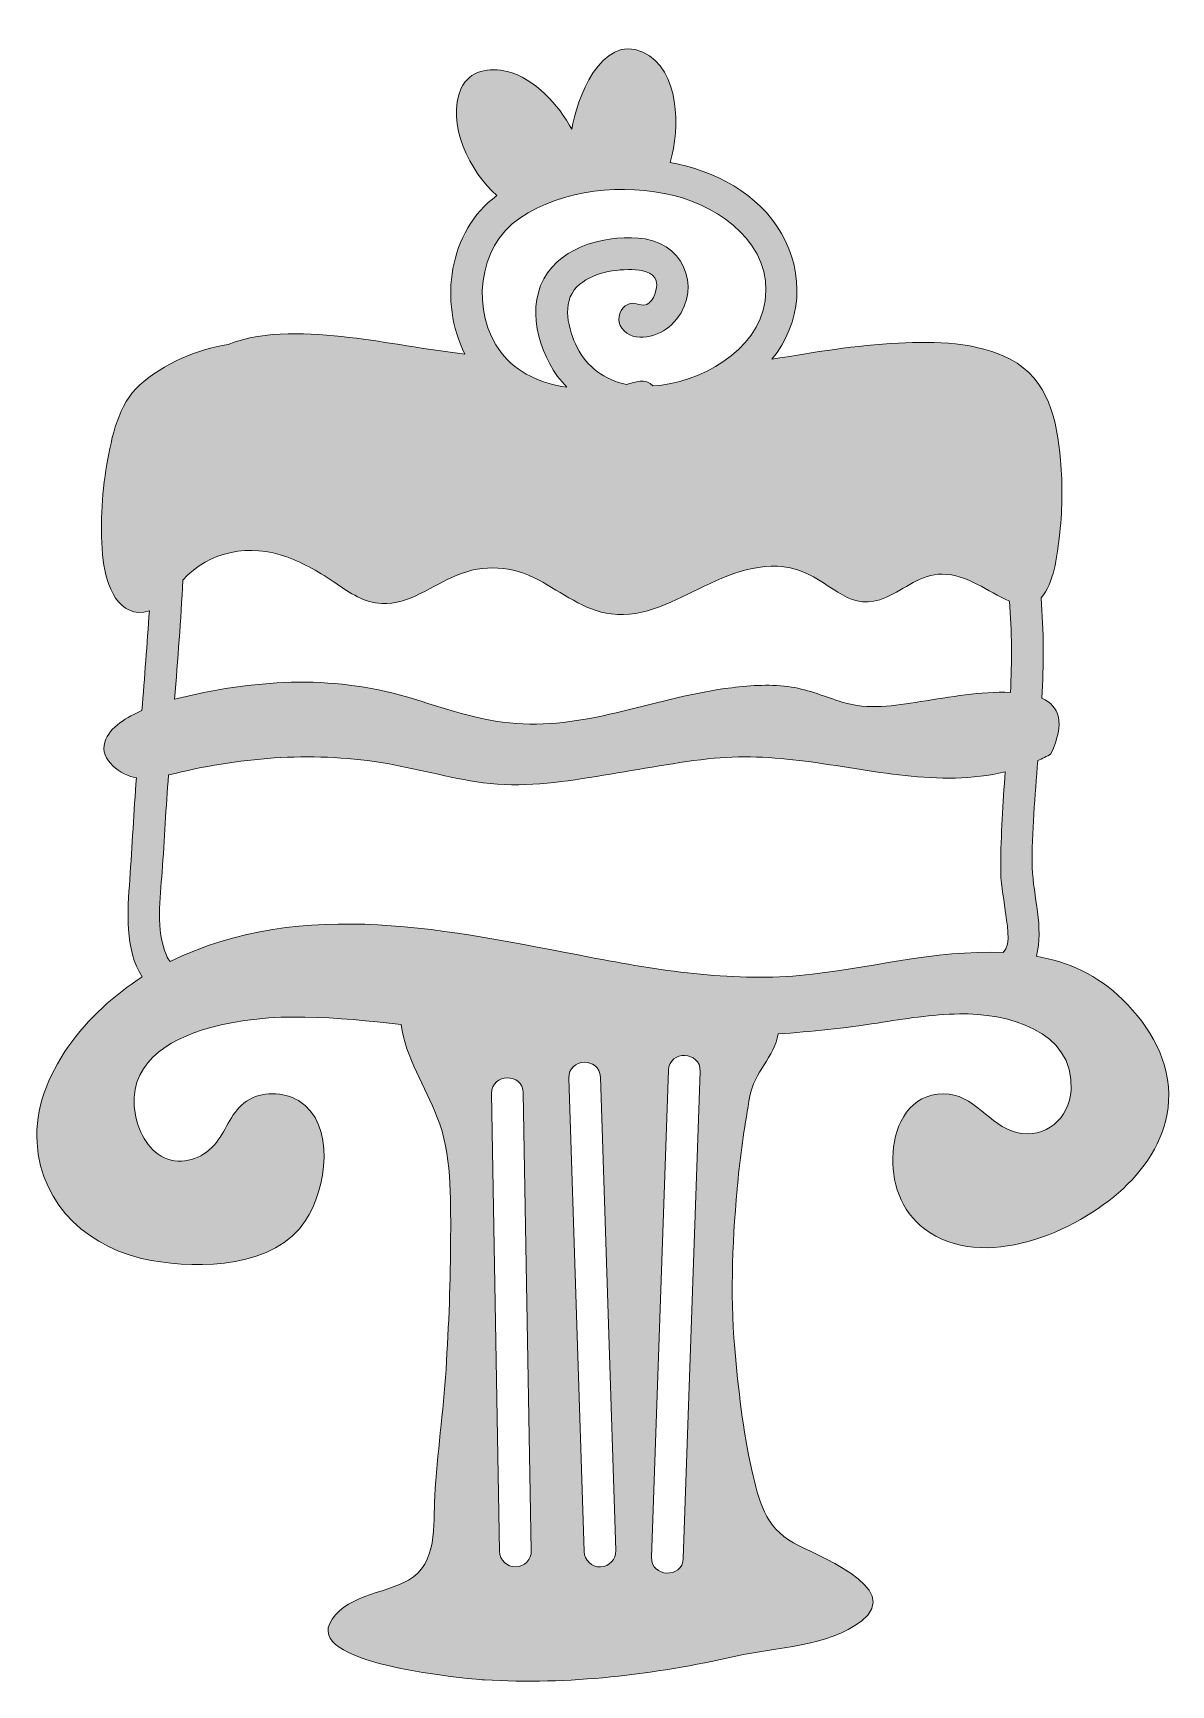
# Model space of a CAD drawing. Header units: inches. Extents: x 0 to 71, y 0 to 103.
import ezdxf

# ---------------------------------------------------------------- set-up
doc = ezdxf.new("R2010")
doc.units = ezdxf.units.IN
doc.header["$MEASUREMENT"] = 0
doc.layers.add('Layer 1', color=7, linetype='Continuous')

msp = doc.modelspace()

# ---------------------------------------------------------------- hatches: boundary and pattern name
at = {"layer": 'Layer 1', "true_color": 0xf4b8d3}
h = msp.add_hatch(color=254, dxfattribs=at)
h.dxf.hatch_style = 2
edge = h.paths.add_edge_path()
edge.add_spline(control_points=[(67.57, 42.42), (66.02, 43.96), (64.18, 44.76), (62.2, 45.12), (62.68, 46.94), (62, 48.81), (61.95, 50.64), (61.9, 52.85), (62.13, 55.09), (62.29, 57.29), (62.57, 57.42), (62.84, 57.56), (63.11, 57.71), (64.01, 59.67), (63.62, 60.69), (62.55, 61.18), (62.65, 63.26), (62.67, 65.35), (62.49, 67.42), (63.32, 68.38), (63.47, 69.95), (63.62, 71.16), (63.82, 72.76), (63.85, 74.39), (63.71, 76), (63.49, 78.47), (62.95, 81.04), (60.58, 82.27), (58.49, 83.36), (55.92, 83.4), (53.62, 83.28), (50.97, 83.15), (48.35, 82.71), (45.74, 82.27), (47.6, 84.54), (47.8, 87.57), (46.33, 90.11), (44.9, 92.61), (42.17, 94), (39.42, 94.53), (40.01, 96.64), (40.07, 100.29), (37.7, 101.39), (35.14, 102.58), (33.53, 98.39), (33.3, 96.59), (32.45, 98.1), (31.01, 99.75), (29.26, 100.19), (28.17, 100.46), (26.92, 100.25), (26.41, 99.14), (25.42, 96.97), (26.99, 93.89), (28.62, 92.46), (25.62, 90.26), (25.01, 85.83), (26.63, 82.6), (24.22, 82.87), (21.84, 83.36), (19.43, 83.63), (16.97, 83.91), (14.26, 84.1), (11.9, 83.2), (9.95, 82.88), (7.87, 82), (6.39, 80.67), (5.07, 79.48), (4.65, 77.43), (4.36, 75.75), (4.02, 73.78), (3.91, 71.73), (4.13, 69.74), (4.29, 68.3), (5.07, 66.01), (7, 66.62), (6.86, 64.55), (6.7, 62.48), (6.53, 60.41), (5.68, 60.01), (4.51, 59.41), (4.22, 58.44), (3.88, 57.33), (5.25, 56.37), (6.19, 56.22), (6.04, 54.11), (5.92, 52), (5.78, 49.89), (5.65, 47.95), (5.44, 45.54), (6.56, 43.83), (3.2, 41.7), (-0.24, 37.74), (0.01, 33.52), (0.25, 29.51), (3.34, 26.87), (7.12, 26.18), (10.15, 25.64), (14.83, 25.74), (16.72, 28.66), (17.99, 30.61), (18.66, 34.69), (16.28, 36.13), (15.35, 36.7), (13.96, 36.71), (13.05, 36.1), (12.14, 35.49), (11.81, 34.36), (11.17, 33.52), (10.48, 32.63), (9.25, 32.11), (8.15, 32.49), (7, 32.88), (6.36, 34.1), (6.14, 35.22), (5.53, 38.34), (8.09, 39.92), (10.74, 40.66), (14.64, 41.74), (18.7, 41.31), (22.67, 40.86), (22.94, 38.81), (24.17, 36.99), (24.92, 35.09), (25.81, 32.84), (25.75, 30.09), (25.75, 27.7), (25.75, 24.94), (25.63, 22.16), (25.46, 19.4), (25.29, 16.77), (24.92, 14.14), (24.76, 11.51), (24.66, 9.71), (24.95, 7.31), (23.12, 6.28), (21.63, 5.44), (19, 5.31), (18.21, 3.54), (17.07, 1), (26.77, 0.15), (27.84, 0.08), (33.08, -0.24), (38.4, 0.39), (43.5, 1.55), (46, 2.12), (49.21, 2.12), (51.32, 3.74), (54.05, 5.84), (48.27, 7.92), (47.09, 8.6), (45.31, 9.61), (44.92, 11.23), (44.49, 13.14), (43.94, 15.63), (43.65, 18.17), (43.43, 20.71), (43.13, 24.23), (43.3, 27.76), (43.64, 31.27), (43.8, 32.99), (44.07, 34.71), (44.37, 36.41), (44.62, 37.86), (45.9, 38.87), (46.13, 40.28), (48.2, 40.43), (50.26, 40.63), (52.32, 40.96), (54, 41.23), (55.7, 41.5), (57.41, 41.53), (60.3, 41.6), (64.58, 40.52), (64.36, 36.79), (64.26, 35.02), (62.76, 33.72), (60.97, 34.15), (59.25, 34.57), (58.32, 36.57), (56.42, 36.56), (54.37, 36.54), (53.4, 34.74), (53.28, 32.9), (53.16, 31.09), (53.75, 29.27), (55.24, 28.15), (58.88, 25.42), (64.68, 27.95), (67.6, 30.65), (69.13, 32.07), (70.31, 33.96), (70.43, 36.09), (70.58, 38.54), (69.27, 40.75), (67.57, 42.42)], knot_values=[0, 0, 0, 0, 1, 1, 1, 2, 2, 2, 3, 3, 3, 4, 4, 4, 5, 5, 5, 6, 6, 6, 7, 7, 7, 8, 8, 8, 9, 9, 9, 10, 10, 10, 11, 11, 11, 12, 12, 12, 13, 13, 13, 14, 14, 14, 15, 15, 15, 16, 16, 16, 17, 17, 17, 18, 18, 18, 19, 19, 19, 20, 20, 20, 21, 21, 21, 22, 22, 22, 23, 23, 23, 24, 24, 24, 25, 25, 25, 26, 26, 26, 27, 27, 27, 28, 28, 28, 29, 29, 29, 30, 30, 30, 31, 31, 31, 32, 32, 32, 33, 33, 33, 34, 34, 34, 35, 35, 35, 36, 36, 36, 37, 37, 37, 38, 38, 38, 39, 39, 39, 40, 40, 40, 41, 41, 41, 42, 42, 42, 43, 43, 43, 44, 44, 44, 45, 45, 45, 46, 46, 46, 47, 47, 47, 48, 48, 48, 49, 49, 49, 50, 50, 50, 51, 51, 51, 52, 52, 52, 53, 53, 53, 54, 54, 54, 55, 55, 55, 56, 56, 56, 57, 57, 57, 58, 58, 58, 59, 59, 59, 60, 60, 60, 61, 61, 61, 62, 62, 62, 63, 63, 63, 64, 64, 64, 65, 65, 65, 65], degree=3, periodic=1)
edge = h.paths.add_edge_path()
edge.add_spline(control_points=[(30.05, 91.06), (32.76, 92.89), (36.51, 93.23), (39.63, 92.47), (42.59, 91.74), (45.82, 89.37), (45.32, 85.91), (44.87, 82.77), (41.24, 80.79), (38.34, 80.61), (37.87, 81.12), (37.26, 80.84), (36.69, 80.71), (35.35, 80.98), (34.23, 81.78), (33.62, 83.01), (33.08, 84.12), (32.62, 85.78), (33.61, 86.78), (34.48, 87.66), (36.07, 87.92), (37.25, 87.84), (37.83, 87.8), (38.58, 87.62), (38.58, 86.91), (38.58, 86.51), (38.28, 85.64), (37.77, 85.64), (37.32, 85.66), (37.06, 85.92), (36.61, 85.59), (36.18, 85.27), (36.09, 84.65), (36.4, 84.21), (37.14, 83.21), (38.77, 83.71), (39.5, 84.42), (41.43, 86.3), (40.5, 89.34), (37.86, 89.76), (35.66, 90.1), (32.66, 89.37), (31.54, 87.27), (30.4, 85.14), (31.39, 82.17), (32.97, 80.54), (31.41, 80.76), (29.86, 81.41), (28.89, 82.69), (27, 85.19), (27.4, 89.28), (30.05, 91.06)], knot_values=[0, 0, 0, 0, 1, 1, 1, 2, 2, 2, 3, 3, 3, 4, 4, 4, 5, 5, 5, 6, 6, 6, 7, 7, 7, 8, 8, 8, 9, 9, 9, 10, 10, 10, 11, 11, 11, 12, 12, 12, 13, 13, 13, 14, 14, 14, 15, 15, 15, 16, 16, 16, 17, 17, 17, 17], degree=3, periodic=1)
edge = h.paths.add_edge_path()
edge.add_spline(control_points=[(29.8, 7.11), (29.25, 7.1), (28.8, 7.54), (28.79, 8.08), (28.79, 8.08), (28.3, 36.58), (28.3, 36.58), (28.28, 37.85), (30.25, 37.88), (30.27, 36.61), (30.27, 36.61), (30.77, 8.12), (30.77, 8.12), (30.78, 7.57), (30.34, 7.12), (29.8, 7.11)], knot_values=[0, 0, 0, 0, 1, 1, 1, 2, 2, 2, 3, 3, 3, 4, 4, 4, 5, 5, 5, 5], degree=3, periodic=1)
edge = h.paths.add_edge_path()
edge.add_spline(control_points=[(35.08, 7.11), (34.53, 7.09), (34.08, 7.52), (34.06, 8.07), (34.06, 8.07), (33.1, 37.53), (33.1, 37.53), (33.06, 38.8), (35.03, 38.87), (35.07, 37.59), (35.07, 37.59), (36.03, 8.13), (36.03, 8.13), (36.05, 7.59), (35.62, 7.13), (35.08, 7.11)], knot_values=[0, 0, 0, 0, 1, 1, 1, 2, 2, 2, 3, 3, 3, 4, 4, 4, 5, 5, 5, 5], degree=3, periodic=1)
edge = h.paths.add_edge_path()
edge.add_spline(control_points=[(40.23, 7.64), (40.18, 6.37), (38.21, 6.44), (38.25, 7.71), (38.25, 7.71), (39.3, 38.02), (39.3, 38.02), (39.35, 39.29), (41.32, 39.22), (41.28, 37.95), (41.28, 37.95), (40.23, 7.64), (40.23, 7.64)], knot_values=[0, 0, 0, 0, 1, 1, 1, 2, 2, 2, 3, 3, 3, 4, 4, 4, 4], degree=3, periodic=1)
edge = h.paths.add_edge_path()
edge.add_spline(control_points=[(60.13, 45.35), (55.85, 45.53), (51.68, 44.31), (47.45, 43.92), (43.08, 43.53), (38.68, 44.24), (34.39, 45.06), (25.74, 46.71), (16.64, 48.86), (8.29, 44.79), (8.21, 44.89), (8.13, 45.02), (8.06, 45.18), (7.38, 46.72), (7.68, 48.74), (7.79, 50.37), (7.94, 52.38), (8.03, 54.39), (8.19, 56.4), (12.53, 57.48), (16.96, 57.88), (21.41, 57.17), (23.54, 56.83), (25.63, 56.21), (27.77, 55.92), (30.15, 55.6), (32.47, 55.93), (34.83, 56.31), (37.14, 56.68), (39.43, 57.13), (41.76, 57.4), (43.79, 57.63), (45.79, 57.52), (47.81, 57.26), (51.89, 56.73), (56.16, 55.61), (60.26, 56.59), (60.12, 54.65), (59.99, 52.68), (59.98, 50.67), (59.98, 50.67), (59.98, 50.67), (59.98, 50.67), (59.96, 49.77), (60.15, 48.86), (60.26, 47.97), (60.34, 47.35), (60.69, 45.83), (60.13, 45.35)], knot_values=[0, 0, 0, 0, 1, 1, 1, 2, 2, 2, 3, 3, 3, 4, 4, 4, 5, 5, 5, 6, 6, 6, 7, 7, 7, 8, 8, 8, 9, 9, 9, 10, 10, 10, 11, 11, 11, 12, 12, 12, 13, 13, 13, 14, 14, 14, 15, 15, 15, 16, 16, 16, 16], degree=3, periodic=1)
edge = h.paths.add_edge_path()
edge.add_spline(control_points=[(60.59, 61.54), (58.72, 61.6), (56.84, 61.25), (55, 60.97), (53.32, 60.7), (51.78, 60.43), (50.12, 60.94), (49.07, 61.26), (48.05, 61.7), (46.96, 61.87), (45.74, 62.06), (44.47, 61.98), (43.25, 61.83), (40.94, 61.55), (38.71, 60.92), (36.46, 60.37), (34.29, 59.83), (32.08, 59.44), (29.84, 59.6), (27.51, 59.76), (25.3, 60.57), (23.08, 61.24), (18.25, 62.68), (13.41, 62.31), (8.57, 61.12), (8.77, 63.58), (8.96, 66.04), (9.08, 68.52), (10.74, 70.39), (13.28, 70.79), (15.56, 69.97), (16.65, 69.57), (17.66, 68.98), (18.61, 68.33), (19.49, 67.73), (20.36, 67.11), (21.47, 67.07), (23.17, 67), (24.6, 68.2), (26.1, 68.82), (27.84, 69.54), (29.56, 69.42), (31.21, 68.54), (32.68, 67.76), (34.03, 66.64), (35.74, 66.42), (37.81, 66.15), (39.74, 67.29), (41.53, 68.15), (43.44, 69.06), (45.57, 69.88), (47.66, 69.05), (49.53, 68.31), (50.65, 66.46), (52.87, 67.46), (54, 67.97), (55.03, 68.9), (56.34, 68.9), (57.9, 68.89), (59.16, 67.81), (60.52, 67.22), (60.68, 65.33), (60.68, 63.43), (60.59, 61.54)], knot_values=[0, 0, 0, 0, 1, 1, 1, 2, 2, 2, 3, 3, 3, 4, 4, 4, 5, 5, 5, 6, 6, 6, 7, 7, 7, 8, 8, 8, 9, 9, 9, 10, 10, 10, 11, 11, 11, 12, 12, 12, 13, 13, 13, 14, 14, 14, 15, 15, 15, 16, 16, 16, 17, 17, 17, 18, 18, 18, 19, 19, 19, 20, 20, 20, 21, 21, 21, 21], degree=3, periodic=1)

# ---------------------------------------------------------------- linework, layer by layer
at = {"layer": 'Layer 1', "lineweight": 0}
for points, knots in [([(67.57, 42.42), (66.02, 43.96), (64.18, 44.76), (62.2, 45.12), (62.68, 46.94), (62, 48.81), (61.95, 50.64), (61.9, 52.85), (62.13, 55.09), (62.29, 57.29), (62.57, 57.42), (62.84, 57.56), (63.11, 57.71), (64.01, 59.67), (63.62, 60.69), (62.55, 61.18), (62.65, 63.26), (62.67, 65.35), (62.49, 67.42), (63.32, 68.38), (63.47, 69.95), (63.62, 71.16), (63.82, 72.76), (63.85, 74.39), (63.71, 76), (63.49, 78.47), (62.95, 81.04), (60.58, 82.27), (58.49, 83.36), (55.92, 83.4), (53.62, 83.28), (50.97, 83.15), (48.35, 82.71), (45.74, 82.27), (47.6, 84.54), (47.8, 87.57), (46.33, 90.11), (44.9, 92.61), (42.17, 94), (39.42, 94.53), (40.01, 96.64), (40.07, 100.29), (37.7, 101.39), (35.14, 102.58), (33.53, 98.39), (33.3, 96.59), (32.45, 98.1), (31.01, 99.75), (29.26, 100.19), (28.17, 100.46), (26.92, 100.25), (26.41, 99.14), (25.42, 96.97), (26.99, 93.89), (28.62, 92.46), (25.62, 90.26), (25.01, 85.83), (26.63, 82.6), (24.22, 82.87), (21.84, 83.36), (19.43, 83.63), (16.97, 83.91), (14.26, 84.1), (11.9, 83.2), (9.95, 82.88), (7.87, 82), (6.39, 80.67), (5.07, 79.48), (4.65, 77.43), (4.36, 75.75), (4.02, 73.78), (3.91, 71.73), (4.13, 69.74), (4.29, 68.3), (5.07, 66.01), (7, 66.62), (6.86, 64.55), (6.7, 62.48), (6.53, 60.41), (5.68, 60.01), (4.51, 59.41), (4.22, 58.44), (3.88, 57.33), (5.25, 56.37), (6.19, 56.22), (6.04, 54.11), (5.92, 52), (5.78, 49.89), (5.65, 47.95), (5.44, 45.54), (6.56, 43.83), (3.2, 41.7), (-0.24, 37.74), (0.01, 33.52), (0.25, 29.51), (3.34, 26.87), (7.12, 26.18), (10.15, 25.64), (14.83, 25.74), (16.72, 28.66), (17.99, 30.61), (18.66, 34.69), (16.28, 36.13), (15.35, 36.7), (13.96, 36.71), (13.05, 36.1), (12.14, 35.49), (11.81, 34.36), (11.17, 33.52), (10.48, 32.63), (9.25, 32.11), (8.15, 32.49), (7, 32.88), (6.36, 34.1), (6.14, 35.22), (5.53, 38.34), (8.09, 39.92), (10.74, 40.66), (14.64, 41.74), (18.7, 41.31), (22.67, 40.86), (22.94, 38.81), (24.17, 36.99), (24.92, 35.09), (25.81, 32.84), (25.75, 30.09), (25.75, 27.7), (25.75, 24.94), (25.63, 22.16), (25.46, 19.4), (25.29, 16.77), (24.92, 14.14), (24.76, 11.51), (24.66, 9.71), (24.95, 7.31), (23.12, 6.28), (21.63, 5.44), (19, 5.31), (18.21, 3.54), (17.07, 1), (26.77, 0.15), (27.84, 0.08), (33.08, -0.24), (38.4, 0.39), (43.5, 1.55), (46, 2.12), (49.21, 2.12), (51.32, 3.74), (54.05, 5.84), (48.27, 7.92), (47.09, 8.6), (45.31, 9.61), (44.92, 11.23), (44.49, 13.14), (43.94, 15.63), (43.65, 18.17), (43.43, 20.71), (43.13, 24.23), (43.3, 27.76), (43.64, 31.27), (43.8, 32.99), (44.07, 34.71), (44.37, 36.41), (44.62, 37.86), (45.9, 38.87), (46.13, 40.28), (48.2, 40.43), (50.26, 40.63), (52.32, 40.96), (54, 41.23), (55.7, 41.5), (57.41, 41.53), (60.3, 41.6), (64.58, 40.52), (64.36, 36.79), (64.26, 35.02), (62.76, 33.72), (60.97, 34.15), (59.25, 34.57), (58.32, 36.57), (56.42, 36.56), (54.37, 36.54), (53.4, 34.74), (53.28, 32.9), (53.16, 31.09), (53.75, 29.27), (55.24, 28.15), (58.88, 25.42), (64.68, 27.95), (67.6, 30.65), (69.13, 32.07), (70.31, 33.96), (70.43, 36.09), (70.58, 38.54), (69.27, 40.75), (67.57, 42.42)], [0, 0, 0, 0, 1, 1, 1, 2, 2, 2, 3, 3, 3, 4, 4, 4, 5, 5, 5, 6, 6, 6, 7, 7, 7, 8, 8, 8, 9, 9, 9, 10, 10, 10, 11, 11, 11, 12, 12, 12, 13, 13, 13, 14, 14, 14, 15, 15, 15, 16, 16, 16, 17, 17, 17, 18, 18, 18, 19, 19, 19, 20, 20, 20, 21, 21, 21, 22, 22, 22, 23, 23, 23, 24, 24, 24, 25, 25, 25, 26, 26, 26, 27, 27, 27, 28, 28, 28, 29, 29, 29, 30, 30, 30, 31, 31, 31, 32, 32, 32, 33, 33, 33, 34, 34, 34, 35, 35, 35, 36, 36, 36, 37, 37, 37, 38, 38, 38, 39, 39, 39, 40, 40, 40, 41, 41, 41, 42, 42, 42, 43, 43, 43, 44, 44, 44, 45, 45, 45, 46, 46, 46, 47, 47, 47, 48, 48, 48, 49, 49, 49, 50, 50, 50, 51, 51, 51, 52, 52, 52, 53, 53, 53, 54, 54, 54, 55, 55, 55, 56, 56, 56, 57, 57, 57, 58, 58, 58, 59, 59, 59, 60, 60, 60, 61, 61, 61, 62, 62, 62, 63, 63, 63, 64, 64, 64, 65, 65, 65, 65]), ([(30.05, 91.06), (32.76, 92.89), (36.51, 93.23), (39.63, 92.47), (42.59, 91.74), (45.82, 89.37), (45.32, 85.91), (44.87, 82.77), (41.24, 80.79), (38.34, 80.61), (37.87, 81.12), (37.26, 80.84), (36.69, 80.71), (35.35, 80.98), (34.23, 81.78), (33.62, 83.01), (33.08, 84.12), (32.62, 85.78), (33.61, 86.78), (34.48, 87.66), (36.07, 87.92), (37.25, 87.84), (37.83, 87.8), (38.58, 87.62), (38.58, 86.91), (38.58, 86.51), (38.28, 85.64), (37.77, 85.64), (37.32, 85.66), (37.06, 85.92), (36.61, 85.59), (36.18, 85.27), (36.09, 84.65), (36.4, 84.21), (37.14, 83.21), (38.77, 83.71), (39.5, 84.42), (41.43, 86.3), (40.5, 89.34), (37.86, 89.76), (35.66, 90.1), (32.66, 89.37), (31.54, 87.27), (30.4, 85.14), (31.39, 82.17), (32.97, 80.54), (31.41, 80.76), (29.86, 81.41), (28.89, 82.69), (27, 85.19), (27.4, 89.28), (30.05, 91.06)], [0, 0, 0, 0, 1, 1, 1, 2, 2, 2, 3, 3, 3, 4, 4, 4, 5, 5, 5, 6, 6, 6, 7, 7, 7, 8, 8, 8, 9, 9, 9, 10, 10, 10, 11, 11, 11, 12, 12, 12, 13, 13, 13, 14, 14, 14, 15, 15, 15, 16, 16, 16, 17, 17, 17, 17]), ([(60.59, 61.54), (58.72, 61.6), (56.84, 61.25), (55, 60.97), (53.32, 60.7), (51.78, 60.43), (50.12, 60.94), (49.07, 61.26), (48.05, 61.7), (46.96, 61.87), (45.74, 62.06), (44.47, 61.98), (43.25, 61.83), (40.94, 61.55), (38.71, 60.92), (36.46, 60.37), (34.29, 59.83), (32.08, 59.44), (29.84, 59.6), (27.51, 59.76), (25.3, 60.57), (23.08, 61.24), (18.25, 62.68), (13.41, 62.31), (8.57, 61.12), (8.77, 63.58), (8.96, 66.04), (9.08, 68.52), (10.74, 70.39), (13.28, 70.79), (15.56, 69.97), (16.65, 69.57), (17.66, 68.98), (18.61, 68.33), (19.49, 67.73), (20.36, 67.11), (21.47, 67.07), (23.17, 67), (24.6, 68.2), (26.1, 68.82), (27.84, 69.54), (29.56, 69.42), (31.21, 68.54), (32.68, 67.76), (34.03, 66.64), (35.74, 66.42), (37.81, 66.15), (39.74, 67.29), (41.53, 68.15), (43.44, 69.06), (45.57, 69.88), (47.66, 69.05), (49.53, 68.31), (50.65, 66.46), (52.87, 67.46), (54, 67.97), (55.03, 68.9), (56.34, 68.9), (57.9, 68.89), (59.16, 67.81), (60.52, 67.22), (60.68, 65.33), (60.68, 63.43), (60.59, 61.54)], [0, 0, 0, 0, 1, 1, 1, 2, 2, 2, 3, 3, 3, 4, 4, 4, 5, 5, 5, 6, 6, 6, 7, 7, 7, 8, 8, 8, 9, 9, 9, 10, 10, 10, 11, 11, 11, 12, 12, 12, 13, 13, 13, 14, 14, 14, 15, 15, 15, 16, 16, 16, 17, 17, 17, 18, 18, 18, 19, 19, 19, 20, 20, 20, 21, 21, 21, 21]), ([(60.13, 45.35), (55.85, 45.53), (51.68, 44.31), (47.45, 43.92), (43.08, 43.53), (38.68, 44.24), (34.39, 45.06), (25.74, 46.71), (16.64, 48.86), (8.29, 44.79), (8.21, 44.89), (8.13, 45.02), (8.06, 45.18), (7.38, 46.72), (7.68, 48.74), (7.79, 50.37), (7.94, 52.38), (8.03, 54.39), (8.19, 56.4), (12.53, 57.48), (16.96, 57.88), (21.41, 57.17), (23.54, 56.83), (25.63, 56.21), (27.77, 55.92), (30.15, 55.6), (32.47, 55.93), (34.83, 56.31), (37.14, 56.68), (39.43, 57.13), (41.76, 57.4), (43.79, 57.63), (45.79, 57.52), (47.81, 57.26), (51.89, 56.73), (56.16, 55.61), (60.26, 56.59), (60.12, 54.65), (59.99, 52.68), (59.98, 50.67), (59.98, 50.67), (59.98, 50.67), (59.98, 50.67), (59.96, 49.77), (60.15, 48.86), (60.26, 47.97), (60.34, 47.35), (60.69, 45.83), (60.13, 45.35)], [0, 0, 0, 0, 1, 1, 1, 2, 2, 2, 3, 3, 3, 4, 4, 4, 5, 5, 5, 6, 6, 6, 7, 7, 7, 8, 8, 8, 9, 9, 9, 10, 10, 10, 11, 11, 11, 12, 12, 12, 13, 13, 13, 14, 14, 14, 15, 15, 15, 16, 16, 16, 16]), ([(40.23, 7.64), (40.18, 6.37), (38.21, 6.44), (38.25, 7.71), (38.25, 7.71), (39.3, 38.02), (39.3, 38.02), (39.35, 39.29), (41.32, 39.22), (41.28, 37.95), (41.28, 37.95), (40.23, 7.64), (40.23, 7.64)], [0, 0, 0, 0, 1, 1, 1, 2, 2, 2, 3, 3, 3, 4, 4, 4, 4]), ([(35.08, 7.11), (34.53, 7.09), (34.08, 7.52), (34.06, 8.07), (34.06, 8.07), (33.1, 37.53), (33.1, 37.53), (33.06, 38.8), (35.03, 38.87), (35.07, 37.59), (35.07, 37.59), (36.03, 8.13), (36.03, 8.13), (36.05, 7.59), (35.62, 7.13), (35.08, 7.11)], [0, 0, 0, 0, 1, 1, 1, 2, 2, 2, 3, 3, 3, 4, 4, 4, 5, 5, 5, 5]), ([(29.8, 7.11), (29.25, 7.1), (28.8, 7.54), (28.79, 8.08), (28.79, 8.08), (28.3, 36.58), (28.3, 36.58), (28.28, 37.85), (30.25, 37.88), (30.27, 36.61), (30.27, 36.61), (30.77, 8.12), (30.77, 8.12), (30.78, 7.57), (30.34, 7.12), (29.8, 7.11)], [0, 0, 0, 0, 1, 1, 1, 2, 2, 2, 3, 3, 3, 4, 4, 4, 5, 5, 5, 5])]:
    msp.add_open_spline(points, degree=3, knots=knots, dxfattribs=at)

doc.saveas('drawing.dxf')
